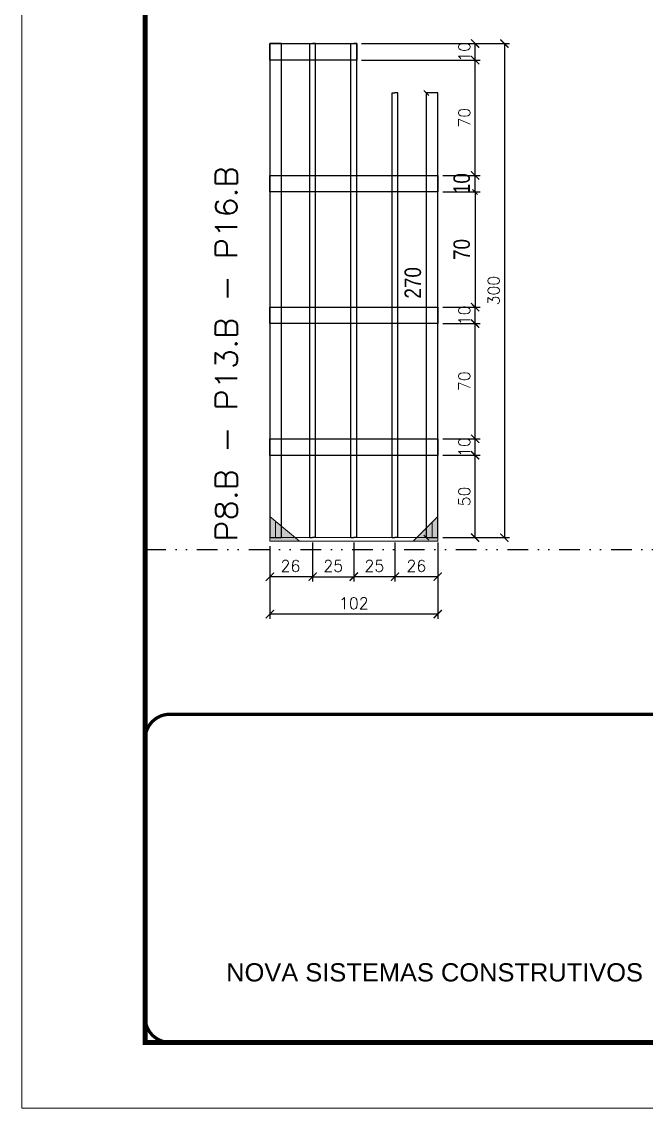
# Model space of a CAD drawing. Header units: millimetres. Extents: x 169816 to 178745, y 96537 to 113647.
# Drawn here: x 169816 to 170195, y 102280 to 102940 of the extents above; entities that cross this region are included whole.
import ezdxf

# ---------------------------------------------------------------- set-up
doc = ezdxf.new("R2010")
doc.units = ezdxf.units.MM
for name, pattern in [('CONTINUO', [0]), ('DASHED', [0.75, 0.5, -0.25]), ('DIVIDE2', [0.625, 0.25, -0.125, 0, -0.125, 0, -0.125]), ('HIDDEN', [0.375, 0.25, -0.125])]:
    doc.linetypes.add(name, pattern=pattern)
for name, color, linetype in [('COTA', 241, 'Continuous'), ('Nível', 160, 'Continuous'), ('SARR_2.2x10', 60, 'Continuous'), ('SARR_3.5x7', 81, 'Continuous'), ('SARR_7x7', 40, 'Continuous')]:
    doc.layers.add(name, color=color, linetype=linetype)
for name, color, linetype, lineweight in [('Folhas', 255, 'Continuous', 9), ('Madeira', 126, 'Continuous', 18), ('Sarr 2.2x7', 40, 'Continuous', 9), ('SARRAFO DE PRESSAO', 251, 'DASHED', 9), ('Texto Seção', 7, 'Continuous', 15)]:
    doc.layers.add(name, color=color, linetype=linetype, lineweight=lineweight)
doc.styles.add('ARIAL', font='arial.ttf')
doc.styles.add('COTA TECNICA', font='techl___.ttf', dxfattribs={"height": 10})
doc.styles.add('REGUA-120', font='ROMANS.shx', dxfattribs={"height": 15})
doc.styles.add('ROMANS', font='romans.shx')
doc.dimstyles.new('Cota Paínel', dxfattribs={"dimtxt": 7, "dimasz": 5, "dimexe": 3, "dimexo": 3, "dimgap": 3, "dimtad": 1, "dimdec": 1, "dimzin": 12, "dimdsep": 46, "dimtxsty": 'ROMANS', "dimblk": 'ARCHTICK', "dimcen": 0, "dimclrd": 4, "dimclre": 4, "dimclrt": 1, "dimadec": 1, "dimazin": 3, "dimtfac": 1, "dimtdec": 1, "dimtmove": 0, "dimatfit": 3, "dimldrblk": 'OBLIQUE', "dimfxl": 1, "dimtolj": 1, "dimtzin": 12, "dimarcsym": 0})
doc.dimstyles.new('PAINEL', dxfattribs={"dimtxt": 10, "dimasz": 3, "dimexe": 3, "dimexo": 3, "dimgap": 3, "dimtad": 1, "dimdec": 1, "dimzin": 12, "dimdsep": 46, "dimtxsty": 'COTA TECNICA', "dimblk1": 'OBLIQUE', "dimblk2": 'OBLIQUE', "dimsah": 1, "dimcen": 0.9, "dimclrd": 4, "dimclre": 4, "dimclrt": 240, "dimadec": 1, "dimazin": 3, "dimtfac": 1, "dimtdec": 1, "dimtmove": 0, "dimatfit": 3, "dimfxl": 1, "dimtolj": 1, "dimtzin": 12, "dimarcsym": 0})

# ---------------------------------------------------------------- blocks, each defined once
blk = doc.blocks.new('9999999999')
at = {"color": 30, "linetype": 'CONTINUO', "const_width": 2}
blk.add_lwpolyline([(99583.98, 34230.21), (99583.98, 34414.45, 0.414214), (99568.98, 34429.45), (98228.98, 34429.45, 0.414214), (98213.98, 34414.45), (98213.98, 34245.21, 0.414214), (98228.98, 34230.21), (99583.98, 34230.21)], format="xyb", dxfattribs=at)
at = {"layer": 'Folhas'}
blk.add_lwpolyline([(98138.98, 34190.21), (99623.98, 34190.21), (99623.98, 35240.21), (98138.98, 35240.21)], close=True, dxfattribs=at)
at = {"layer": 'Folhas', "color": 30, "const_width": 3}
blk.add_lwpolyline([(98213.98, 34230.21), (99583.98, 34230.21), (99583.98, 35200.21), (98213.98, 35200.21)], close=True, dxfattribs=at)
at = {"color": 7, "linetype": 'Continuous', "ltscale": 5, "style": 'ARIAL'}
blk.add_text('NOVA SISTEMAS CONSTRUTIVOS', height=11.0592, dxfattribs=at).set_placement((98263.19, 34267.21))
blk = doc.blocks.new('_ArchTick')
at = {"color": 0, "linetype": 'ByBlock', "const_width": 0.15}
blk.add_lwpolyline([(-0.5, -0.5), (0.5, 0.5)], dxfattribs=at)
blk = doc.blocks.new('*D1303')
at = {"layer": 'COTA', "color": 4, "lineweight": -2, "transparency": 16777216}
for p, q in [((169966.77, 102608.21), (169966.77, 102577.03)), ((170068.77, 102608.21), (170068.77, 102577.03)), ((170068.77, 102580.03), (169966.77, 102580.03))]:
    blk.add_line(p, q, dxfattribs=at)
at = {"layer": 'Defpoints', "color": 0, "transparency": 16777216}
for p in [(169966.77, 102611.21), (170068.77, 102611.21), (169966.77, 102580.03)]:
    blk.add_point(p, dxfattribs=at)
at = {"layer": 'COTA', "color": 4, "lineweight": -2, "transparency": 16777216, "xscale": 5, "yscale": 5, "zscale": 5, "rotation": 180}
blk.add_blockref('_ArchTick', (169966.77, 102580.03), dxfattribs=at)
at = {"layer": 'COTA', "color": 4, "lineweight": -2, "transparency": 16777216, "xscale": 5, "yscale": 5, "zscale": 5}
blk.add_blockref('_ArchTick', (170068.77, 102580.03), dxfattribs=at)
at = {"layer": 'COTA', "color": 1, "transparency": 16777216, "insert": (170017.77, 102586.53), "char_height": 7, "attachment_point": 5, "style": 'ROMANS'}
blk.add_mtext('\\A1;102', dxfattribs=at)
blk = doc.blocks.new('_Oblique')
at = {"color": 0, "linetype": 'ByBlock', "lineweight": -2}
blk.add_line((-0.5, -0.5), (0.5, 0.5), dxfattribs=at)
blk = doc.blocks.new('*D1304')
at = {"layer": 'COTA', "color": 4, "lineweight": -2, "transparency": 16777216}
for p, q in [((169966.77, 102621.21), (169966.77, 102599.71)), ((169992.77, 102623.41), (169992.77, 102599.71)), ((169992.77, 102602.71), (169966.77, 102602.71))]:
    blk.add_line(p, q, dxfattribs=at)
at = {"layer": 'Defpoints', "color": 0, "transparency": 16777216}
for p in [(169966.77, 102624.21), (169992.77, 102626.41), (169966.77, 102602.71)]:
    blk.add_point(p, dxfattribs=at)
at = {"layer": 'COTA', "color": 4, "lineweight": -2, "transparency": 16777216, "xscale": 5, "yscale": 5, "zscale": 5, "rotation": 180}
blk.add_blockref('_ArchTick', (169966.77, 102602.71), dxfattribs=at)
at = {"layer": 'COTA', "color": 4, "lineweight": -2, "transparency": 16777216, "xscale": 5, "yscale": 5, "zscale": 5}
blk.add_blockref('_ArchTick', (169992.77, 102602.71), dxfattribs=at)
at = {"layer": 'COTA', "color": 1, "transparency": 16777216, "insert": (169979.27, 102609.21), "char_height": 7, "attachment_point": 5, "style": 'ROMANS'}
blk.add_mtext('\\A1;26', dxfattribs=at)
blk = doc.blocks.new('*D1305')
at = {"layer": 'COTA', "color": 4, "lineweight": -2, "transparency": 16777216}
for p, q in [((170042.77, 102623.41), (170042.77, 102599.71)), ((170068.77, 102623.41), (170068.77, 102599.71)), ((170068.77, 102602.71), (170042.77, 102602.71))]:
    blk.add_line(p, q, dxfattribs=at)
at = {"layer": 'Defpoints', "color": 0, "transparency": 16777216}
for p in [(170042.77, 102626.41), (170068.77, 102626.41), (170042.77, 102602.71)]:
    blk.add_point(p, dxfattribs=at)
at = {"layer": 'COTA', "color": 4, "lineweight": -2, "transparency": 16777216, "xscale": 5, "yscale": 5, "zscale": 5, "rotation": 180}
blk.add_blockref('_ArchTick', (170042.77, 102602.71), dxfattribs=at)
at = {"layer": 'COTA', "color": 4, "lineweight": -2, "transparency": 16777216, "xscale": 5, "yscale": 5, "zscale": 5}
blk.add_blockref('_ArchTick', (170068.77, 102602.71), dxfattribs=at)
at = {"layer": 'COTA', "color": 1, "transparency": 16777216, "insert": (170055.77, 102609.21), "char_height": 7, "attachment_point": 5, "style": 'ROMANS'}
blk.add_mtext('\\A1;26', dxfattribs=at)
blk = doc.blocks.new('*D1306')
at = {"layer": 'COTA', "color": 4, "lineweight": -2, "transparency": 16777216}
for p, q in [((170071.77, 102676.41), (170094.46, 102676.41)), ((170091.46, 102626.41), (170091.46, 102676.41)), ((170071.77, 102626.41), (170094.46, 102626.41))]:
    blk.add_line(p, q, dxfattribs=at)
at = {"layer": 'Defpoints', "color": 0, "transparency": 16777216}
for p in [(170068.77, 102676.41), (170091.46, 102676.41), (170068.77, 102626.41)]:
    blk.add_point(p, dxfattribs=at)
at = {"layer": 'COTA', "color": 4, "lineweight": -2, "transparency": 16777216, "xscale": 5, "yscale": 5, "zscale": 5}
for p, rotation in [((170091.46, 102676.41), 90), ((170091.46, 102626.41), 270)]:
    blk.add_blockref('_ArchTick', p, dxfattribs=dict(at, rotation=rotation))
at = {"layer": 'COTA', "color": 1, "transparency": 16777216, "insert": (170084.96, 102651.41), "char_height": 7, "attachment_point": 5, "rotation": 90, "style": 'ROMANS'}
blk.add_mtext('\\A1;50', dxfattribs=at)
blk = doc.blocks.new('*D1307')
at = {"layer": 'COTA', "color": 4, "lineweight": -2, "transparency": 16777216}
for p, q in [((170017.77, 102623.41), (170017.77, 102599.71)), ((170042.77, 102623.41), (170042.77, 102599.71)), ((170042.77, 102602.71), (170017.77, 102602.71))]:
    blk.add_line(p, q, dxfattribs=at)
at = {"layer": 'Defpoints', "color": 0, "transparency": 16777216}
for p in [(170017.77, 102626.41), (170042.77, 102626.41), (170017.77, 102602.71)]:
    blk.add_point(p, dxfattribs=at)
at = {"layer": 'COTA', "color": 4, "lineweight": -2, "transparency": 16777216, "xscale": 5, "yscale": 5, "zscale": 5, "rotation": 180}
blk.add_blockref('_ArchTick', (170017.77, 102602.71), dxfattribs=at)
at = {"layer": 'COTA', "color": 4, "lineweight": -2, "transparency": 16777216, "xscale": 5, "yscale": 5, "zscale": 5}
blk.add_blockref('_ArchTick', (170042.77, 102602.71), dxfattribs=at)
at = {"layer": 'COTA', "color": 1, "transparency": 16777216, "insert": (170030.27, 102609.21), "char_height": 7, "attachment_point": 5, "style": 'ROMANS'}
blk.add_mtext('\\A1;25', dxfattribs=at)
blk = doc.blocks.new('*D1308')
at = {"layer": 'COTA', "color": 4, "lineweight": -2, "transparency": 16777216}
for p, q in [((170071.77, 102686.41), (170094.46, 102686.41)), ((170091.46, 102676.41), (170091.46, 102686.41)), ((170071.77, 102676.41), (170094.46, 102676.41))]:
    blk.add_line(p, q, dxfattribs=at)
at = {"layer": 'Defpoints', "color": 0, "transparency": 16777216}
for p in [(170068.77, 102686.41), (170091.46, 102686.41), (170068.77, 102676.41)]:
    blk.add_point(p, dxfattribs=at)
at = {"layer": 'COTA', "color": 4, "lineweight": -2, "transparency": 16777216, "xscale": 5, "yscale": 5, "zscale": 5}
for p, rotation in [((170091.46, 102686.41), 90), ((170091.46, 102676.41), 270)]:
    blk.add_blockref('_ArchTick', p, dxfattribs=dict(at, rotation=rotation))
at = {"layer": 'COTA', "color": 1, "transparency": 16777216, "insert": (170084.96, 102681.41), "char_height": 7, "attachment_point": 5, "rotation": 90, "style": 'ROMANS'}
blk.add_mtext('\\A1;10', dxfattribs=at)
blk = doc.blocks.new('*D1309')
at = {"layer": 'COTA', "color": 4, "lineweight": -2, "transparency": 16777216}
for p, q in [((170071.77, 102756.37), (170094.46, 102756.37)), ((170091.46, 102686.41), (170091.46, 102756.37)), ((170071.77, 102686.41), (170094.46, 102686.41))]:
    blk.add_line(p, q, dxfattribs=at)
at = {"layer": 'Defpoints', "color": 0, "transparency": 16777216}
for p in [(170068.77, 102756.37), (170091.46, 102756.37), (170068.77, 102686.41)]:
    blk.add_point(p, dxfattribs=at)
at = {"layer": 'COTA', "color": 4, "lineweight": -2, "transparency": 16777216, "xscale": 5, "yscale": 5, "zscale": 5}
for p, rotation in [((170091.46, 102756.37), 90), ((170091.46, 102686.41), 270)]:
    blk.add_blockref('_ArchTick', p, dxfattribs=dict(at, rotation=rotation))
at = {"layer": 'COTA', "color": 1, "transparency": 16777216, "insert": (170084.96, 102721.39), "char_height": 7, "attachment_point": 5, "rotation": 90, "style": 'ROMANS'}
blk.add_mtext('\\A1;70', dxfattribs=at)
blk = doc.blocks.new('*D1310')
at = {"layer": 'COTA', "color": 4, "lineweight": -2, "transparency": 16777216}
for p, q in [((170071.77, 102766.41), (170094.46, 102766.41)), ((170091.46, 102756.41), (170091.46, 102766.41)), ((170071.77, 102756.41), (170094.46, 102756.41))]:
    blk.add_line(p, q, dxfattribs=at)
at = {"layer": 'Defpoints', "color": 0, "transparency": 16777216}
for p in [(170068.77, 102766.41), (170091.46, 102766.41), (170068.77, 102756.41)]:
    blk.add_point(p, dxfattribs=at)
at = {"layer": 'COTA', "color": 4, "lineweight": -2, "transparency": 16777216, "xscale": 5, "yscale": 5, "zscale": 5}
for p, rotation in [((170091.46, 102766.41), 90), ((170091.46, 102756.41), 270)]:
    blk.add_blockref('_ArchTick', p, dxfattribs=dict(at, rotation=rotation))
at = {"layer": 'COTA', "color": 1, "transparency": 16777216, "insert": (170084.96, 102761.41), "char_height": 7, "attachment_point": 5, "rotation": 90, "style": 'ROMANS'}
blk.add_mtext('\\A1;10', dxfattribs=at)
blk = doc.blocks.new('*D1311')
at = {"layer": 'COTA', "color": 4, "lineweight": -2, "transparency": 16777216}
for p, q in [((170022.52, 102926.41), (170112.27, 102926.41)), ((170109.27, 102926.41), (170109.27, 102626.41)), ((170071.77, 102626.41), (170112.27, 102626.41))]:
    blk.add_line(p, q, dxfattribs=at)
at = {"layer": 'Defpoints', "color": 0, "transparency": 16777216}
for p in [(170019.52, 102926.41), (170068.77, 102626.41), (170109.27, 102626.41)]:
    blk.add_point(p, dxfattribs=at)
at = {"layer": 'COTA', "color": 4, "lineweight": -2, "transparency": 16777216, "xscale": 5, "yscale": 5, "zscale": 5}
for p, rotation in [((170109.27, 102926.41), 90), ((170109.27, 102626.41), 270)]:
    blk.add_blockref('_ArchTick', p, dxfattribs=dict(at, rotation=rotation))
at = {"layer": 'COTA', "color": 1, "transparency": 16777216, "insert": (170102.77, 102776.41), "char_height": 7, "attachment_point": 5, "rotation": 90, "style": 'ROMANS'}
blk.add_mtext('\\A1;300', dxfattribs=at)
blk = doc.blocks.new('*D1312')
at = {"layer": 'COTA', "color": 4, "lineweight": -2, "transparency": 16777216}
for p, q in [((170022.52, 102916.37), (170094.46, 102916.37)), ((170091.46, 102846.37), (170091.46, 102916.37)), ((170071.77, 102846.37), (170094.46, 102846.37))]:
    blk.add_line(p, q, dxfattribs=at)
at = {"layer": 'Defpoints', "color": 0, "transparency": 16777216}
for p in [(170019.52, 102916.37), (170091.46, 102916.37), (170068.77, 102846.37)]:
    blk.add_point(p, dxfattribs=at)
at = {"layer": 'COTA', "color": 4, "lineweight": -2, "transparency": 16777216, "xscale": 5, "yscale": 5, "zscale": 5}
for p, rotation in [((170091.46, 102916.37), 90), ((170091.46, 102846.37), 270)]:
    blk.add_blockref('_ArchTick', p, dxfattribs=dict(at, rotation=rotation))
at = {"layer": 'COTA', "color": 1, "transparency": 16777216, "insert": (170084.96, 102881.37), "char_height": 7, "attachment_point": 5, "rotation": 90, "style": 'ROMANS'}
blk.add_mtext('\\A1;70', dxfattribs=at)
blk = doc.blocks.new('*D1313')
at = {"layer": 'COTA', "color": 4, "lineweight": -2, "transparency": 16777216}
for p, q in [((170022.52, 102926.41), (170094.46, 102926.41)), ((170091.46, 102916.37), (170091.46, 102926.41)), ((170022.52, 102916.37), (170094.46, 102916.37))]:
    blk.add_line(p, q, dxfattribs=at)
at = {"layer": 'Defpoints', "color": 0, "transparency": 16777216}
for p in [(170019.52, 102926.41), (170091.46, 102926.41), (170019.52, 102916.37)]:
    blk.add_point(p, dxfattribs=at)
at = {"layer": 'COTA', "color": 4, "lineweight": -2, "transparency": 16777216, "xscale": 5, "yscale": 5, "zscale": 5}
for p, rotation in [((170091.46, 102926.41), 90), ((170091.46, 102916.37), 270)]:
    blk.add_blockref('_ArchTick', p, dxfattribs=dict(at, rotation=rotation))
at = {"layer": 'COTA', "color": 1, "transparency": 16777216, "insert": (170084.96, 102921.39), "char_height": 7, "attachment_point": 5, "rotation": 90, "style": 'ROMANS'}
blk.add_mtext('\\A1;10', dxfattribs=at)
blk = doc.blocks.new('*D1314')
at = {"layer": 'COTA', "color": 4, "lineweight": -2, "transparency": 16777216}
for p, q in [((170071.77, 102846.37), (170094.46, 102846.37)), ((170091.46, 102836.37), (170091.46, 102846.37)), ((170071.77, 102836.37), (170094.46, 102836.37))]:
    blk.add_line(p, q, dxfattribs=at)
at = {"layer": 'Defpoints', "color": 0, "transparency": 16777216}
for p in [(170068.77, 102846.37), (170091.46, 102846.37), (170068.77, 102836.37)]:
    blk.add_point(p, dxfattribs=at)
at = {"layer": 'COTA', "color": 4, "lineweight": -2, "transparency": 16777216, "xscale": 3, "yscale": 3, "zscale": 3}
for p, rotation in [((170091.46, 102846.37), 90), ((170091.46, 102836.37), 270)]:
    blk.add_blockref('_Oblique', p, dxfattribs=dict(at, rotation=rotation))
at = {"layer": 'COTA', "color": 240, "transparency": 16777216, "insert": (170083.36, 102841.37), "char_height": 10, "attachment_point": 5, "rotation": 90, "style": 'COTA TECNICA'}
blk.add_mtext('\\A1;10', dxfattribs=at)
blk = doc.blocks.new('*D1315')
at = {"layer": 'COTA', "color": 4, "lineweight": -2, "transparency": 16777216}
for p, q in [((170071.77, 102836.37), (170094.46, 102836.37)), ((170091.46, 102836.37), (170091.46, 102766.37)), ((170071.77, 102766.37), (170094.46, 102766.37))]:
    blk.add_line(p, q, dxfattribs=at)
at = {"layer": 'Defpoints', "color": 0, "transparency": 16777216}
for p in [(170068.77, 102836.37), (170068.77, 102766.37), (170091.46, 102766.37)]:
    blk.add_point(p, dxfattribs=at)
at = {"layer": 'COTA', "color": 4, "lineweight": -2, "transparency": 16777216, "xscale": 3, "yscale": 3, "zscale": 3}
for p, rotation in [((170091.46, 102836.37), 90), ((170091.46, 102766.37), 270)]:
    blk.add_blockref('_Oblique', p, dxfattribs=dict(at, rotation=rotation))
at = {"layer": 'COTA', "color": 240, "transparency": 16777216, "insert": (170083.36, 102801.37), "char_height": 10, "attachment_point": 5, "rotation": 90, "style": 'COTA TECNICA'}
blk.add_mtext('\\A1;70', dxfattribs=at)
blk = doc.blocks.new('*D1316')
at = {"layer": 'COTA', "color": 4, "lineweight": -2, "transparency": 16777216}
for p, q in [((169992.77, 102623.41), (169992.77, 102599.71)), ((170017.77, 102623.41), (170017.77, 102599.71)), ((169992.77, 102602.71), (170017.77, 102602.71))]:
    blk.add_line(p, q, dxfattribs=at)
at = {"layer": 'Defpoints', "color": 0, "transparency": 16777216}
for p in [(169992.77, 102626.41), (170017.77, 102626.41), (170017.77, 102602.71)]:
    blk.add_point(p, dxfattribs=at)
at = {"layer": 'COTA', "color": 4, "lineweight": -2, "transparency": 16777216, "xscale": 5, "yscale": 5, "zscale": 5, "rotation": 180}
blk.add_blockref('_ArchTick', (169992.77, 102602.71), dxfattribs=at)
at = {"layer": 'COTA', "color": 4, "lineweight": -2, "transparency": 16777216, "xscale": 5, "yscale": 5, "zscale": 5}
blk.add_blockref('_ArchTick', (170017.77, 102602.71), dxfattribs=at)
at = {"layer": 'COTA', "color": 1, "transparency": 16777216, "insert": (170005.27, 102609.21), "char_height": 7, "attachment_point": 5, "style": 'ROMANS'}
blk.add_mtext('\\A1;25', dxfattribs=at)
blk = doc.blocks.new('*D1317')
at = {"layer": 'COTA', "color": 4, "lineweight": -2, "transparency": 16777216}
for p, q in [((170058.77, 102896.41), (170058.77, 102896.41)), ((170061.77, 102896.41), (170061.77, 102626.41)), ((170058.77, 102626.41), (170058.77, 102626.41))]:
    blk.add_line(p, q, dxfattribs=at)
at = {"layer": 'Defpoints', "color": 0, "transparency": 16777216}
for p in [(170061.77, 102896.41), (170061.77, 102626.41), (170061.77, 102626.41)]:
    blk.add_point(p, dxfattribs=at)
at = {"layer": 'COTA', "color": 4, "lineweight": -2, "transparency": 16777216, "xscale": 3, "yscale": 3, "zscale": 3}
for p, rotation in [((170061.77, 102896.41), 90), ((170061.77, 102626.41), 270)]:
    blk.add_blockref('_Oblique', p, dxfattribs=dict(at, rotation=rotation))
at = {"layer": 'COTA', "color": 240, "transparency": 16777216, "insert": (170053.66, 102781.13), "char_height": 10, "attachment_point": 5, "rotation": 90, "style": 'COTA TECNICA'}
blk.add_mtext('\\A1;270', dxfattribs=at)

msp = doc.modelspace()

# ---------------------------------------------------------------- hatches: boundary and pattern name
at = {"layer": 'Madeira'}
h = msp.add_hatch(color=252, dxfattribs=at)
h.dxf.hatch_style = 2
h.paths.add_polyline_path([(169966.77, 102639.21), (169966.77, 102624.21), (169984.77, 102624.21)])
h = msp.add_hatch(color=252, dxfattribs=at)
h.dxf.hatch_style = 2
h.paths.add_polyline_path([(170068.77, 102639.21), (170068.77, 102624.21), (170053.77, 102624.21)])

# ---------------------------------------------------------------- linework, layer by layer
at = {"layer": 'Madeira', "color": 1, "linetype": 'HIDDEN'}
for p, q in [((169970.27, 102635.71), (169970.27, 102626.41)), ((169970.27, 102635.71), (169970.27, 102626.41)), ((169973.77, 102632.21), (169973.77, 102626.41)), ((170065.27, 102635.71), (170065.27, 102626.41)), ((170065.27, 102635.71), (170065.27, 102626.41)), ((169976.6, 102626.41), (169966.77, 102626.41)), ((169976.6, 102626.41), (169966.77, 102626.41)), ((169982.57, 102626.41), (169966.77, 102626.41)), ((170055.97, 102626.41), (170068.77, 102626.41)), ((170058.93, 102626.41), (170068.77, 102626.41)), ((170058.93, 102626.41), (170068.77, 102626.41))]:
    msp.add_line(p, q, dxfattribs=at)
at = {"layer": 'Madeira'}
msp.add_line((169966.77, 102626.41), (169966.77, 102624.21), dxfattribs=at)
msp.add_line((169966.77, 102626.41), (169966.77, 102624.21), dxfattribs=at)
msp.add_line((169966.77, 102626.41), (169966.77, 102624.21), dxfattribs=at)
at = {"layer": 'Madeira', "color": 0}
for points in [[(169966.77, 102639.21), (169966.77, 102624.21), (169984.77, 102624.21), (169966.77, 102639.21)], [(170068.77, 102639.21), (170068.77, 102624.21), (170053.77, 102624.21), (170068.77, 102639.21)]]:
    msp.add_lwpolyline(points, dxfattribs=at)
at = {"layer": 'Nível', "color": 4, "linetype": 'DIVIDE2', "ltscale": 50}
msp.add_line((169891.02, 102619.21), (171261.02, 102619.21), dxfattribs=at)
at = {"layer": 'Sarr 2.2x7'}
msp.add_lwpolyline([(170068.77, 102626.41), (169966.77, 102626.41), (169966.77, 102624.21), (170068.77, 102624.21)], close=True, dxfattribs=at)
msp.add_lwpolyline([(170068.77, 102626.41), (169966.77, 102626.41), (169966.77, 102624.21), (170068.77, 102624.21)], close=True, dxfattribs=at)
at = {"layer": 'SARR_2.2x10'}
for points in [[(169966.77, 102926.37), (170019.52, 102926.37), (170019.52, 102916.37), (169966.77, 102916.37)], [(169966.77, 102846.37), (170068.77, 102846.37), (170068.77, 102836.37), (169966.77, 102836.37)], [(169966.77, 102846.37), (170068.77, 102846.37), (170068.77, 102836.37), (169966.77, 102836.37)], [(169966.77, 102766.37), (170068.77, 102766.37), (170068.77, 102756.37), (169966.77, 102756.37)], [(169966.77, 102766.37), (170068.77, 102766.37), (170068.77, 102756.37), (169966.77, 102756.37)], [(169966.77, 102686.37), (170068.77, 102686.37), (170068.77, 102676.37), (169966.77, 102676.37)], [(169966.77, 102686.37), (170068.77, 102686.37), (170068.77, 102676.37), (169966.77, 102676.37)]]:
    msp.add_lwpolyline(points, close=True, dxfattribs=at)
at = {"layer": 'SARR_3.5x7'}
for p, q in [((169991.02, 102626.41), (169991.02, 102926.41)), ((169991.02, 102926.41), (169992.77, 102926.41)), ((169991.02, 102626.41), (169991.02, 102926.41)), ((169991.02, 102926.41), (169992.77, 102926.41)), ((169994.52, 102926.41), (169992.77, 102926.41)), ((169994.52, 102926.41), (169992.77, 102926.41)), ((169994.52, 102626.41), (169994.52, 102926.41)), ((169994.52, 102626.41), (169994.52, 102926.41)), ((170016.02, 102626.41), (170016.02, 102926.41)), ((170016.02, 102926.41), (170017.77, 102926.41)), ((170016.02, 102626.41), (170016.02, 102926.41)), ((170016.02, 102926.41), (170017.77, 102926.41)), ((170019.52, 102926.41), (170017.77, 102926.41)), ((170019.52, 102926.41), (170017.77, 102926.41)), ((170019.52, 102626.41), (170019.52, 102926.41)), ((170019.52, 102626.41), (170019.52, 102926.41)), ((170041.02, 102626.41), (170041.02, 102896.41)), ((170041.02, 102896.41), (170042.77, 102896.41)), ((170041.02, 102626.41), (170041.02, 102896.41)), ((170041.02, 102896.41), (170042.77, 102896.41)), ((170044.52, 102896.41), (170042.77, 102896.41)), ((170044.52, 102896.41), (170042.77, 102896.41)), ((170044.52, 102626.41), (170044.52, 102896.41)), ((170044.52, 102626.41), (170044.52, 102896.41)), ((169991.02, 102626.41), (169992.77, 102626.41)), ((169991.02, 102626.41), (169992.77, 102626.41)), ((169994.52, 102626.41), (169992.77, 102626.41)), ((169994.52, 102626.41), (169992.77, 102626.41)), ((170016.02, 102626.41), (170017.77, 102626.41)), ((170016.02, 102626.41), (170017.77, 102626.41)), ((170019.52, 102626.41), (170017.77, 102626.41)), ((170019.52, 102626.41), (170017.77, 102626.41)), ((170041.02, 102626.41), (170042.77, 102626.41)), ((170041.02, 102626.41), (170042.77, 102626.41)), ((170044.52, 102626.41), (170042.77, 102626.41)), ((170044.52, 102626.41), (170042.77, 102626.41))]:
    msp.add_line(p, q, dxfattribs=at)
at = {"layer": 'SARR_7x7'}
for points in [[(169966.77, 102626.41), (169973.77, 102626.41), (169973.77, 102926.41), (169966.77, 102926.41)], [(169966.77, 102626.41), (169973.77, 102626.41), (169973.77, 102926.41), (169966.77, 102926.41)], [(170061.77, 102626.41), (170068.77, 102626.41), (170068.77, 102896.41), (170061.77, 102896.41)], [(170061.77, 102626.41), (170068.77, 102626.41), (170068.77, 102896.41), (170061.77, 102896.41)]]:
    msp.add_lwpolyline(points, close=True, dxfattribs=at)

# ---------------------------------------------------------------- block references
at = {"layer": 'SARRAFO DE PRESSAO', "color": 6, "linetype": 'ByBlock'}
msp.add_blockref('9999999999', (71677.04, 68089.72), dxfattribs=at)

# ---------------------------------------------------------------- texts
at = {"layer": 'Texto Seção', "style": 'REGUA-120', "width": 1.1}
msp.add_text('P8.B - P13.B - P16.B', height=13, rotation=90, dxfattribs=at).set_placement((169946.82, 102623.98))

# ---------------------------------------------------------------- dimensions: what is measured, and where the dimension line sits
at = {"layer": 'COTA'}
for base, p1, p2, picture, middle in [((170109.27, 102626.41), (170019.52, 102926.41), (170068.77, 102626.41), '*D1311', (170109.27, 102776.41)), ((170091.46, 102926.41), (170019.52, 102916.37), (170019.52, 102926.41), '*D1313', (170091.46, 102921.39)), ((170091.46, 102766.41), (170068.77, 102756.41), (170068.77, 102766.41), '*D1310', (170091.46, 102761.41))]:
    dim = msp.add_linear_dim(base=base, p1=p1, p2=p2, angle=90, dimstyle='Cota Paínel', override={"dimtad": 3}, dxfattribs=at)
    dim.commit()
    dim.dimension.update_dxf_attribs({"geometry": picture, "text_midpoint": middle, "dimtype": 160})
for base, p1, p2, picture, middle in [((170091.46, 102916.37), (170068.77, 102846.37), (170019.52, 102916.37), '*D1312', (170084.96, 102881.37)), ((170091.46, 102756.37), (170068.77, 102686.41), (170068.77, 102756.37), '*D1309', (170084.96, 102721.39))]:
    dim = msp.add_linear_dim(base=base, p1=p1, p2=p2, angle=90, dimstyle='Cota Paínel', override={"dimtad": 3}, dxfattribs=at)
    dim.commit()
    dim.dimension.update_dxf_attribs({"geometry": picture, "text_midpoint": middle})
for base, p1, p2, angle, dimstyle, picture, middle in [((170061.77, 102626.41), (170061.77, 102896.41), (170061.77, 102626.41), 90, 'PAINEL', '*D1317', (170061.77, 102781.13)), ((170091.46, 102846.37), (170068.77, 102836.37), (170068.77, 102846.37), 90, 'PAINEL', '*D1314', (170091.46, 102841.37)), ((170091.46, 102686.41), (170068.77, 102676.41), (170068.77, 102686.41), 90, 'Cota Paínel', '*D1308', (170091.46, 102681.41)), ((169966.77, 102602.71), (169992.77, 102626.41), (169966.77, 102624.21), 180, 'Cota Paínel', '*D1304', (169979.27, 102602.71)), ((169966.77, 102580.03), (170068.77, 102611.21), (169966.77, 102611.21), 180, 'Cota Paínel', '*D1303', (170017.77, 102580.03))]:
    dim = msp.add_linear_dim(base=base, p1=p1, p2=p2, angle=angle, dimstyle=dimstyle, dxfattribs=at)
    dim.commit()
    dim.dimension.update_dxf_attribs({"geometry": picture, "text_midpoint": middle, "dimtype": 160})
for base, p1, p2, angle, dimstyle, picture, middle in [((170091.46, 102766.37), (170068.77, 102836.37), (170068.77, 102766.37), 90, 'PAINEL', '*D1315', (170083.36, 102801.37)), ((170091.46, 102676.41), (170068.77, 102626.41), (170068.77, 102676.41), 90, 'Cota Paínel', '*D1306', (170084.96, 102651.41)), ((170017.77, 102602.71), (170042.77, 102626.41), (170017.77, 102626.41), 180, 'Cota Paínel', '*D1307', (170030.27, 102609.21)), ((170042.77, 102602.71), (170068.77, 102626.41), (170042.77, 102626.41), 180, 'Cota Paínel', '*D1305', (170055.77, 102609.21))]:
    dim = msp.add_linear_dim(base=base, p1=p1, p2=p2, angle=angle, dimstyle=dimstyle, dxfattribs=at)
    dim.commit()
    dim.dimension.update_dxf_attribs({"geometry": picture, "text_midpoint": middle})
dim = msp.add_linear_dim(base=(170017.77, 102602.71), p1=(169992.77, 102626.41), p2=(170017.77, 102626.41), dimstyle='Cota Paínel', dxfattribs=at)
dim.commit()
dim.dimension.update_dxf_attribs({"geometry": '*D1316', "text_midpoint": (170005.27, 102609.21)})

doc.saveas('drawing.dxf')
